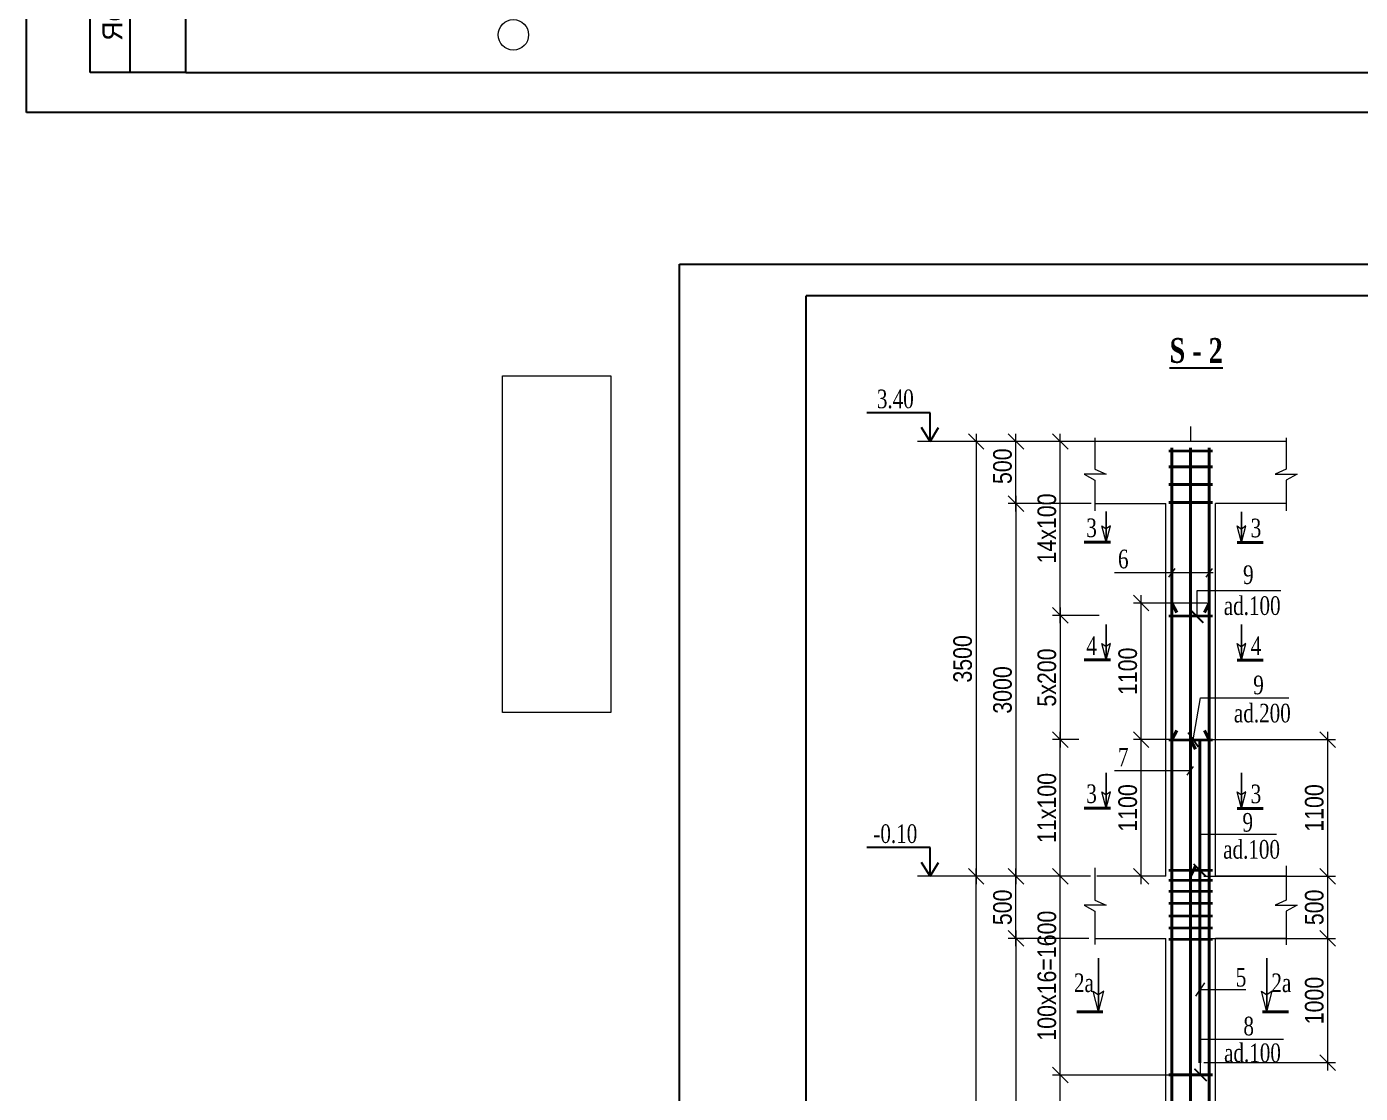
# Model space of a CAD drawing. Header units: millimetres. Extents: x -149347 to 251215, y -2929184 to -2541447.
# Drawn here: x -37445 to -15962, y -2689041 to -2671868 of the extents above; entities that cross this region are included whole.
import ezdxf

# ---------------------------------------------------------------- set-up
doc = ezdxf.new("R2010")
doc.units = ezdxf.units.MM
for name, pattern in [('CENTER', [1524, 952.5, -190.5, 190.5, -190.5]), ('Dot & Dashed', [469.194434, 246.944437, -123.472219, 0, -98.777778]), ('HIDDEN', [4, 2, -2])]:
    doc.linetypes.add(name, pattern=pattern)
for name, color, linetype, lineweight in [('Ishare xetleri', 95, 'Continuous', 5), ('olchu', 253, 'Continuous', 9), ('Oxlar- - -', 84, 'CENTER', 5), ('РАЗМЕРЫ', 80, 'Continuous', 9)]:
    doc.layers.add(name, color=color, linetype=linetype, lineweight=lineweight)
doc.styles.add('400', font='times.ttf', dxfattribs={"width": 0.75, "height": 300})
doc.styles.add('CP_ATTR', font='A3TI(LA).TTF')
doc.styles.add('style1', font='A3TI(LA).TTF', dxfattribs={"height": 400})
doc.styles.add('style6', font='ARIALN.TTF', dxfattribs={"height": 300})
doc.dimstyles.new('DIM_100', dxfattribs={"dimscale": 100, "dimtxt": 250, "dimasz": 2.5, "dimexe": 1.25, "dimexo": 0.625, "dimtad": 1, "dimdec": 0, "dimtxsty": 'style1', "dimblk": 'OBLIQUE', "dimcen": 2.5, "dimdle": 1.25, "dimclrd": 251, "dimclre": 251, "dimaunit": 1, "dimadec": 3, "dimazin": 0, "dimtfac": 1, "dimtdec": 0, "dimtmove": 1, "dimatfit": 3, "dimfxl": 1.25, "dimlwd": 5, "dimlwe": 5, "dimarcsym": 0})

# ---------------------------------------------------------------- blocks, each defined once
blk = doc.blocks.new('mekteb')
at = {"color": 0, "lineweight": 25}
for p, q in [((99643, -1821466), (139843, -1821466)), ((99643, -1849866), (99643, -1821466)), ((139843, -1849866), (99643, -1849866))]:
    blk.add_line(p, q, dxfattribs=at)
at = {"color": 0, "lineweight": 25, "ltscale": 15}
for p, q in [((101643, -1849366), (101643, -1821966)), ((139343, -1821966), (101643, -1821966)), ((101643, -1849366), (139343, -1849366))]:
    blk.add_line(p, q, dxfattribs=at)
at = {"lineweight": 25, "ltscale": 0.25}
for p, q in [((100443, -1849366), (100443, -1840866)), ((100943, -1849367), (100943, -1840866))]:
    blk.add_line(p, q, dxfattribs=at)
at = {"lineweight": 25}
blk.add_line((101643, -1849366), (100443, -1849366), dxfattribs=at)
at = {"lineweight": 25, "insert": (100595, -1848965), "char_height": 250.01, "width": 5960.07, "attachment_point": 1, "rotation": 90, "style": 'CP_ATTR'}
blk.add_mtext('\\pt3143;Яслин  инв.№', dxfattribs=at)
blk = doc.blocks.new('_Oblique')
at = {"color": 0, "linetype": 'ByBlock', "lineweight": -2}
blk.add_line((-0.5, -0.5), (0.5, 0.5), dxfattribs=at)
blk = doc.blocks.new('*D1412')
at = {"color": 251, "lineweight": 5, "ltscale": 80, "transparency": 16777216}
for p, q in [((-20495, -2683347), (-20920, -2683347)), ((-20495, -2685547), (-20920, -2685547))]:
    blk.add_line(p, q, dxfattribs=at)
at = {"color": 251, "linetype": 'ByBlock', "lineweight": 5, "ltscale": 80, "transparency": 16777216}
blk.add_line((-20795, -2685672), (-20795, -2683222), dxfattribs=at)
at = {"layer": 'Defpoints', "color": 0, "lineweight": 15, "ltscale": 80, "transparency": 16777216}
for p in [(-20795, -2683347), (-20433, -2683347), (-20433, -2685547)]:
    blk.add_point(p, dxfattribs=at)
at = {"color": 251, "lineweight": 5, "ltscale": 80, "transparency": 16777216, "xscale": 250, "yscale": 250, "zscale": 250}
for p, rotation in [((-20795, -2683347), 90), ((-20795, -2685547), 270)]:
    blk.add_blockref('_Oblique', p, dxfattribs=dict(at, rotation=rotation))
at = {"color": 0, "lineweight": 15, "ltscale": 80, "transparency": 16777216, "insert": (-21011, -2684447), "char_height": 300, "attachment_point": 5, "rotation": 90, "style": 'style6'}
blk.add_mtext('{\\fArial Narrow|b0|i0|c238|p34;11x100}', dxfattribs=at)
blk = doc.blocks.new('*D1413')
at = {"color": 251, "linetype": 'ByBlock', "lineweight": 5, "ltscale": 80, "transparency": 16777216}
blk.add_line((-21509, -2679672), (-21509, -2678422), dxfattribs=at)
at = {"color": 251, "lineweight": 5, "ltscale": 80, "transparency": 16777216}
for p, q in [((-21471, -2678547), (-21634, -2678547)), ((-20300, -2679547), (-21634, -2679547))]:
    blk.add_line(p, q, dxfattribs=at)
at = {"layer": 'Defpoints', "color": 0, "lineweight": 15, "ltscale": 80, "transparency": 16777216}
for p in [(-21509, -2678547), (-21409, -2678547), (-20238, -2679547)]:
    blk.add_point(p, dxfattribs=at)
at = {"color": 251, "lineweight": 5, "ltscale": 80, "transparency": 16777216, "xscale": 250, "yscale": 250, "zscale": 250}
for p, rotation in [((-21509, -2678547), 90), ((-21509, -2679547), 270)]:
    blk.add_blockref('_Oblique', p, dxfattribs=dict(at, rotation=rotation))
at = {"color": 0, "lineweight": 15, "ltscale": 80, "transparency": 16777216, "insert": (-21725, -2678945), "char_height": 300, "attachment_point": 5, "rotation": 90, "style": 'style6'}
blk.add_mtext('500', dxfattribs=at)
blk = doc.blocks.new('*D1414')
at = {"color": 251, "linetype": 'ByBlock', "lineweight": 5, "ltscale": 80, "transparency": 16777216}
blk.add_line((-20795, -2681472), (-20795, -2678422), dxfattribs=at)
at = {"color": 251, "lineweight": 5, "ltscale": 80, "transparency": 16777216}
for p, q in [((-20176, -2678547), (-20920, -2678547)), ((-20169, -2681347), (-20920, -2681347))]:
    blk.add_line(p, q, dxfattribs=at)
at = {"layer": 'Defpoints', "color": 0, "lineweight": 15, "ltscale": 80, "transparency": 16777216}
for p in [(-20795, -2678547), (-20113, -2678547), (-20106, -2681347)]:
    blk.add_point(p, dxfattribs=at)
at = {"color": 251, "lineweight": 5, "ltscale": 80, "transparency": 16777216, "xscale": 250, "yscale": 250, "zscale": 250}
for p, rotation in [((-20795, -2678547), 90), ((-20795, -2681347), 270)]:
    blk.add_blockref('_Oblique', p, dxfattribs=dict(at, rotation=rotation))
at = {"color": 0, "lineweight": 15, "ltscale": 80, "transparency": 16777216, "insert": (-21011, -2679947), "char_height": 300, "attachment_point": 5, "rotation": 90, "style": 'style6'}
blk.add_mtext('{\\fArial Narrow|b0|i0|c238|p34;14x100}', dxfattribs=at)
blk = doc.blocks.new('*D1415')
at = {"color": 251, "linetype": 'ByBlock', "lineweight": 5, "ltscale": 80, "transparency": 16777216}
blk.add_line((-20795, -2681222), (-20795, -2683472), dxfattribs=at)
at = {"color": 251, "lineweight": 5, "ltscale": 80, "transparency": 16777216}
for p, q in [((-20169, -2681347), (-20920, -2681347)), ((-20495, -2683347), (-20920, -2683347))]:
    blk.add_line(p, q, dxfattribs=at)
at = {"layer": 'Defpoints', "color": 0, "lineweight": 15, "ltscale": 80, "transparency": 16777216}
for p in [(-20106, -2681347), (-20795, -2683347), (-20433, -2683347)]:
    blk.add_point(p, dxfattribs=at)
at = {"color": 251, "lineweight": 5, "ltscale": 80, "transparency": 16777216, "xscale": 250, "yscale": 250, "zscale": 250}
for p, rotation in [((-20795, -2681347), 90), ((-20795, -2683347), 270)]:
    blk.add_blockref('_Oblique', p, dxfattribs=dict(at, rotation=rotation))
at = {"color": 0, "lineweight": 15, "ltscale": 80, "transparency": 16777216, "insert": (-21011, -2682347), "char_height": 300, "attachment_point": 5, "rotation": 90, "style": 'style6'}
blk.add_mtext('{\\fArial Narrow|b0|i0|c238|p34;5x200}', dxfattribs=at)
blk = doc.blocks.new('*D1416')
at = {"color": 251, "linetype": 'ByBlock', "lineweight": 5, "ltscale": 80, "transparency": 16777216}
blk.add_line((-22151, -2678422), (-22151, -2685672), dxfattribs=at)
at = {"color": 251, "lineweight": 5, "ltscale": 80, "transparency": 16777216}
for p, q in [((-20841, -2678547), (-22276, -2678547)), ((-21919, -2685547), (-22276, -2685547))]:
    blk.add_line(p, q, dxfattribs=at)
at = {"layer": 'Defpoints', "color": 0, "lineweight": 15, "ltscale": 80, "transparency": 16777216}
for p in [(-20778, -2678547), (-22151, -2685547), (-21856, -2685547)]:
    blk.add_point(p, dxfattribs=at)
at = {"color": 251, "lineweight": 5, "ltscale": 80, "transparency": 16777216, "xscale": 250, "yscale": 250, "zscale": 250}
for p, rotation in [((-22151, -2678547), 90), ((-22151, -2685547), 270)]:
    blk.add_blockref('_Oblique', p, dxfattribs=dict(at, rotation=rotation))
at = {"color": 0, "lineweight": 15, "ltscale": 80, "transparency": 16777216, "insert": (-22367, -2682047), "char_height": 300, "attachment_point": 5, "rotation": 90, "style": 'style6'}
blk.add_mtext('3500', dxfattribs=at)
blk = doc.blocks.new('*D1417')
at = {"color": 251, "lineweight": 5, "ltscale": 80, "transparency": 16777216}
for p, q in [((-20300, -2679547), (-21634, -2679547)), ((-21452, -2685547), (-21634, -2685547))]:
    blk.add_line(p, q, dxfattribs=at)
at = {"color": 251, "linetype": 'ByBlock', "lineweight": 5, "ltscale": 80, "transparency": 16777216}
blk.add_line((-21509, -2679422), (-21509, -2685672), dxfattribs=at)
at = {"layer": 'Defpoints', "color": 0, "lineweight": 15, "ltscale": 80, "transparency": 16777216}
for p in [(-20238, -2679547), (-21509, -2685547), (-21389, -2685547)]:
    blk.add_point(p, dxfattribs=at)
at = {"color": 251, "lineweight": 5, "ltscale": 80, "transparency": 16777216, "xscale": 250, "yscale": 250, "zscale": 250}
for p, rotation in [((-21509, -2679547), 90), ((-21509, -2685547), 270)]:
    blk.add_blockref('_Oblique', p, dxfattribs=dict(at, rotation=rotation))
at = {"color": 0, "lineweight": 15, "ltscale": 80, "transparency": 16777216, "insert": (-21725, -2682547), "char_height": 300, "attachment_point": 5, "rotation": 90, "style": 'style6'}
blk.add_mtext('3000', dxfattribs=at)
blk = doc.blocks.new('*D1485')
at = {"color": 251, "lineweight": 5, "ltscale": 80, "transparency": 16777216}
for p, q in [((-21582, -2685547), (-22276, -2685547)), ((-17523, -2696147), (-22276, -2696147))]:
    blk.add_line(p, q, dxfattribs=at)
at = {"color": 251, "linetype": 'ByBlock', "lineweight": 5, "ltscale": 80, "transparency": 16777216}
blk.add_line((-22151, -2696272), (-22151, -2685422), dxfattribs=at)
at = {"layer": 'Defpoints', "color": 0, "lineweight": 15, "ltscale": 80, "transparency": 16777216}
for p in [(-22151, -2685547), (-21520, -2685547), (-17460, -2696147)]:
    blk.add_point(p, dxfattribs=at)
at = {"color": 251, "lineweight": 5, "ltscale": 80, "transparency": 16777216, "xscale": 250, "yscale": 250, "zscale": 250}
for p, rotation in [((-22151, -2685547), 90), ((-22151, -2696147), 270)]:
    blk.add_blockref('_Oblique', p, dxfattribs=dict(at, rotation=rotation))
at = {"color": 0, "lineweight": 15, "ltscale": 80, "transparency": 16777216, "insert": (-22367, -2690847), "char_height": 300, "attachment_point": 5, "rotation": 90, "style": 'style6'}
blk.add_mtext('5300', dxfattribs=at)
blk = doc.blocks.new('*D1487')
at = {"color": 251, "lineweight": 5, "ltscale": 80, "transparency": 16777216}
for p, q in [((-18873, -2688747), (-20920, -2688747)), ((-18893, -2693147), (-20920, -2693147))]:
    blk.add_line(p, q, dxfattribs=at)
at = {"color": 251, "linetype": 'ByBlock', "lineweight": 5, "ltscale": 80, "transparency": 16777216}
blk.add_line((-20795, -2693272), (-20795, -2688622), dxfattribs=at)
at = {"layer": 'Defpoints', "color": 0, "lineweight": 15, "ltscale": 80, "transparency": 16777216}
for p in [(-20795, -2688747), (-18810, -2688747), (-18831, -2693147)]:
    blk.add_point(p, dxfattribs=at)
at = {"color": 251, "lineweight": 5, "ltscale": 80, "transparency": 16777216, "xscale": 250, "yscale": 250, "zscale": 250}
for p, rotation in [((-20795, -2688747), 90), ((-20795, -2693147), 270)]:
    blk.add_blockref('_Oblique', p, dxfattribs=dict(at, rotation=rotation))
at = {"color": 0, "lineweight": 15, "ltscale": 80, "transparency": 16777216, "insert": (-21011, -2690947), "char_height": 300, "attachment_point": 5, "rotation": 90, "style": 'style6'}
blk.add_mtext('{\\fArial Narrow|b0|i0|c238|p34;200x11=}2200', dxfattribs=at)
blk = doc.blocks.new('*D1488')
at = {"color": 251, "lineweight": 5, "ltscale": 80, "transparency": 16777216}
for p, q in [((-20533, -2685547), (-20920, -2685547)), ((-18873, -2688747), (-20920, -2688747))]:
    blk.add_line(p, q, dxfattribs=at)
at = {"color": 251, "linetype": 'ByBlock', "lineweight": 5, "ltscale": 80, "transparency": 16777216}
blk.add_line((-20795, -2688872), (-20795, -2685422), dxfattribs=at)
at = {"layer": 'Defpoints', "color": 0, "lineweight": 15, "ltscale": 80, "transparency": 16777216}
for p in [(-20795, -2685547), (-20470, -2685547), (-18810, -2688747)]:
    blk.add_point(p, dxfattribs=at)
at = {"color": 251, "lineweight": 5, "ltscale": 80, "transparency": 16777216, "xscale": 250, "yscale": 250, "zscale": 250}
for p, rotation in [((-20795, -2685547), 90), ((-20795, -2688747), 270)]:
    blk.add_blockref('_Oblique', p, dxfattribs=dict(at, rotation=rotation))
at = {"color": 0, "lineweight": 15, "ltscale": 80, "transparency": 16777216, "insert": (-21011, -2687147), "char_height": 300, "attachment_point": 5, "rotation": 90, "style": 'style6'}
blk.add_mtext('{\\fArial Narrow|b0|i0|c238|p34;100x16=}1600', dxfattribs=at)
blk = doc.blocks.new('*D1490')
at = {"color": 251, "lineweight": 5, "ltscale": 80, "transparency": 16777216}
for p, q in [((-20965, -2685547), (-21634, -2685547)), ((-20337, -2686547), (-21634, -2686547))]:
    blk.add_line(p, q, dxfattribs=at)
at = {"color": 251, "linetype": 'ByBlock', "lineweight": 5, "ltscale": 80, "transparency": 16777216}
blk.add_line((-21509, -2686672), (-21509, -2685422), dxfattribs=at)
at = {"layer": 'Defpoints', "color": 0, "lineweight": 15, "ltscale": 80, "transparency": 16777216}
for p in [(-21509, -2685547), (-20902, -2685547), (-20274, -2686547)]:
    blk.add_point(p, dxfattribs=at)
at = {"color": 251, "lineweight": 5, "ltscale": 80, "transparency": 16777216, "xscale": 250, "yscale": 250, "zscale": 250}
for p, rotation in [((-21509, -2685547), 90), ((-21509, -2686547), 270)]:
    blk.add_blockref('_Oblique', p, dxfattribs=dict(at, rotation=rotation))
at = {"color": 0, "lineweight": 15, "ltscale": 80, "transparency": 16777216, "insert": (-21725, -2686047), "char_height": 300, "attachment_point": 5, "rotation": 90, "style": 'style6'}
blk.add_mtext('500', dxfattribs=at)
blk = doc.blocks.new('*D1491')
at = {"color": 251, "linetype": 'ByBlock', "lineweight": 5, "ltscale": 80, "transparency": 16777216}
blk.add_line((-21509, -2686422), (-21509, -2696272), dxfattribs=at)
at = {"color": 251, "lineweight": 5, "ltscale": 80, "transparency": 16777216}
for p, q in [((-21450, -2686547), (-21384, -2686547)), ((-19753, -2696147), (-21634, -2696147))]:
    blk.add_line(p, q, dxfattribs=at)
at = {"layer": 'Defpoints', "color": 0, "lineweight": 15, "ltscale": 80, "transparency": 16777216}
for p in [(-21512, -2686547), (-21509, -2696147), (-19690, -2696147)]:
    blk.add_point(p, dxfattribs=at)
at = {"color": 251, "lineweight": 5, "ltscale": 80, "transparency": 16777216, "xscale": 250, "yscale": 250, "zscale": 250}
for p, rotation in [((-21509, -2686547), 90), ((-21509, -2696147), 270)]:
    blk.add_blockref('_Oblique', p, dxfattribs=dict(at, rotation=rotation))
at = {"color": 0, "lineweight": 15, "ltscale": 80, "transparency": 16777216, "insert": (-21725, -2691347), "char_height": 300, "attachment_point": 5, "rotation": 90, "style": 'style6'}
blk.add_mtext('4800', dxfattribs=at)
blk = doc.blocks.new('*D1494')
at = {"color": 251, "lineweight": 5, "ltscale": 80, "transparency": 16777216}
for p, q in [((-18427, -2683347), (-19617, -2683347)), ((-19194, -2685547), (-19617, -2685547))]:
    blk.add_line(p, q, dxfattribs=at)
at = {"color": 251, "linetype": 'ByBlock', "lineweight": 5, "ltscale": 80, "transparency": 16777216}
blk.add_line((-19492, -2685672), (-19492, -2683222), dxfattribs=at)
at = {"layer": 'Defpoints', "color": 0, "lineweight": 15, "ltscale": 80, "transparency": 16777216}
for p in [(-19492, -2683347), (-18365, -2683347), (-19132, -2685547)]:
    blk.add_point(p, dxfattribs=at)
at = {"color": 251, "lineweight": 5, "ltscale": 80, "transparency": 16777216, "xscale": 250, "yscale": 250, "zscale": 250}
for p, rotation in [((-19492, -2683347), 90), ((-19492, -2685547), 270)]:
    blk.add_blockref('_Oblique', p, dxfattribs=dict(at, rotation=rotation))
at = {"color": 0, "lineweight": 15, "ltscale": 80, "transparency": 16777216, "insert": (-19708, -2684447), "char_height": 300, "attachment_point": 5, "rotation": 90, "style": 'style6'}
blk.add_mtext('1100', dxfattribs=at)
blk = doc.blocks.new('*D1495')
at = {"color": 251, "linetype": 'ByBlock', "lineweight": 5, "ltscale": 80, "transparency": 16777216}
blk.add_line((-19492, -2683472), (-19492, -2681022), dxfattribs=at)
at = {"color": 251, "lineweight": 5, "ltscale": 80, "transparency": 16777216}
for p, q in [((-18427, -2681147), (-19617, -2681147)), ((-19194, -2683347), (-19617, -2683347))]:
    blk.add_line(p, q, dxfattribs=at)
at = {"layer": 'Defpoints', "color": 0, "lineweight": 15, "ltscale": 80, "transparency": 16777216}
for p in [(-19492, -2681147), (-18365, -2681147), (-19132, -2683347)]:
    blk.add_point(p, dxfattribs=at)
at = {"color": 251, "lineweight": 5, "ltscale": 80, "transparency": 16777216, "xscale": 250, "yscale": 250, "zscale": 250}
for p, rotation in [((-19492, -2681147), 90), ((-19492, -2683347), 270)]:
    blk.add_blockref('_Oblique', p, dxfattribs=dict(at, rotation=rotation))
at = {"color": 0, "lineweight": 15, "ltscale": 80, "transparency": 16777216, "insert": (-19708, -2682247), "char_height": 300, "attachment_point": 5, "rotation": 90, "style": 'style6'}
blk.add_mtext('1100', dxfattribs=at)
blk = doc.blocks.new('*D1824')
at = {"color": 251, "lineweight": 5, "ltscale": 80, "transparency": 16777216}
for p, q in [((-18484, -2683347), (-16362, -2683347)), ((-18234, -2685547), (-16362, -2685547))]:
    blk.add_line(p, q, dxfattribs=at)
at = {"color": 251, "linetype": 'ByBlock', "lineweight": 5, "ltscale": 80, "transparency": 16777216}
blk.add_line((-16487, -2685672), (-16487, -2683222), dxfattribs=at)
at = {"layer": 'Defpoints', "color": 0, "lineweight": 15, "ltscale": 80, "transparency": 16777216}
for p in [(-18546, -2683347), (-16487, -2683347), (-18296, -2685547)]:
    blk.add_point(p, dxfattribs=at)
at = {"color": 251, "lineweight": 5, "ltscale": 80, "transparency": 16777216, "xscale": 250, "yscale": 250, "zscale": 250}
for p, rotation in [((-16487, -2683347), 90), ((-16487, -2685547), 270)]:
    blk.add_blockref('_Oblique', p, dxfattribs=dict(at, rotation=rotation))
at = {"color": 0, "lineweight": 15, "ltscale": 80, "transparency": 16777216, "insert": (-16703, -2684447), "char_height": 300, "attachment_point": 5, "rotation": 90, "style": 'style6'}
blk.add_mtext('1100', dxfattribs=at)
blk = doc.blocks.new('*D1825')
at = {"color": 251, "lineweight": 5, "ltscale": 80, "transparency": 16777216}
for p, q in [((-18484, -2685547), (-16362, -2685547)), ((-18234, -2686547), (-16362, -2686547))]:
    blk.add_line(p, q, dxfattribs=at)
at = {"color": 251, "linetype": 'ByBlock', "lineweight": 5, "ltscale": 80, "transparency": 16777216}
blk.add_line((-16487, -2686672), (-16487, -2685422), dxfattribs=at)
at = {"layer": 'Defpoints', "color": 0, "lineweight": 15, "ltscale": 80, "transparency": 16777216}
for p in [(-18546, -2685547), (-16487, -2685547), (-18296, -2686547)]:
    blk.add_point(p, dxfattribs=at)
at = {"color": 251, "lineweight": 5, "ltscale": 80, "transparency": 16777216, "xscale": 250, "yscale": 250, "zscale": 250}
for p, rotation in [((-16487, -2685547), 90), ((-16487, -2686547), 270)]:
    blk.add_blockref('_Oblique', p, dxfattribs=dict(at, rotation=rotation))
at = {"color": 0, "lineweight": 15, "ltscale": 80, "transparency": 16777216, "insert": (-16703, -2686047), "char_height": 300, "attachment_point": 5, "rotation": 90, "style": 'style6'}
blk.add_mtext('500', dxfattribs=at)
blk = doc.blocks.new('*D1826')
at = {"color": 251, "linetype": 'ByBlock', "lineweight": 5, "ltscale": 80, "transparency": 16777216}
blk.add_line((-16487, -2688672), (-16487, -2686422), dxfattribs=at)
at = {"color": 251, "lineweight": 5, "ltscale": 80, "transparency": 16777216}
for p, q in [((-18484, -2686547), (-16362, -2686547)), ((-18484, -2688547), (-16362, -2688547))]:
    blk.add_line(p, q, dxfattribs=at)
at = {"layer": 'Defpoints', "color": 0, "lineweight": 15, "ltscale": 80, "transparency": 16777216}
for p in [(-18547, -2686547), (-16487, -2686547), (-18546, -2688547)]:
    blk.add_point(p, dxfattribs=at)
at = {"color": 251, "lineweight": 5, "ltscale": 80, "transparency": 16777216, "xscale": 250, "yscale": 250, "zscale": 250}
for p, rotation in [((-16487, -2686547), 90), ((-16487, -2688547), 270)]:
    blk.add_blockref('_Oblique', p, dxfattribs=dict(at, rotation=rotation))
at = {"color": 0, "lineweight": 15, "ltscale": 80, "transparency": 16777216, "insert": (-16703, -2687547), "char_height": 300, "attachment_point": 5, "rotation": 90, "style": 'style6'}
blk.add_mtext('1000', dxfattribs=at)

msp = doc.modelspace()

# ---------------------------------------------------------------- linework, layer by layer
at = {"color": 7}
for p, q in [((-22893.71242, -2678084.02808), (-23913.47567, -2678084.02808)), ((-22893.71242, -2685084.02808), (-23913.47567, -2685084.02808))]:
    msp.add_line(p, q, dxfattribs=at)
at = {"color": 0}
for p, q in [((-22893.71242, -2678547.4928), (-22893.71242, -2678084.02808)), ((-22893.71242, -2685547.4928), (-22893.71242, -2685084.02808))]:
    msp.add_line(p, q, dxfattribs=at)
at = {"color": 7, "lineweight": 15, "ltscale": 80}
for p, q in [((-20307.34538, -2678547.4928), (-23093.44323, -2678547.4928)), ((-19096.05125, -2678547.4928), (-20237.65625, -2678547.4928)), ((-17154.44625, -2678547.4928), (-19096.05125, -2678547.4928)), ((-20237.64729, -2679547.4928), (-19096.05125, -2679547.4928)), ((-19096.05125, -2685547.4928), (-19096.05125, -2679547.4928)), ((-18296.05125, -2685547.4928), (-18296.05125, -2679547.4928)), ((-17154.44625, -2679547.4928), (-18296.05125, -2679547.4928)), ((-19046.04901, -2680729.44931), (-18946.04453, -2680592.02164)), ((-18446.04901, -2680729.44931), (-18346.04453, -2680592.02164)), ((-18332.96648, -2680660.73548), (-19919.61389, -2680660.73548)), ((-18696.04677, -2683849.18368), (-19919.61389, -2683849.18368)), ((-18750.55824, -2683917.89752), (-18650.55376, -2683780.46985)), ((-20307.34538, -2685547.4928), (-23093.44323, -2685547.4928)), ((-19096.05125, -2685547.4928), (-20207.34538, -2685547.4928)), ((-17154.44625, -2685547.4928), (-18296.05125, -2685547.4928)), ((-20237.53504, -2686547.4928), (-19095.43689, -2686547.4928)), ((-19096.05125, -2686855.26096), (-19096.05125, -2686547.4928)), ((-17154.55817, -2686547.4928), (-18296.99651, -2686547.4928)), ((-18288.09972, -2696147.42356), (-18296.31462, -2686547.4928))]:
    msp.add_line(p, q, dxfattribs=at)
at = {"color": 7, "lineweight": 35, "ltscale": 80}
for p, q in [((-19046.05125, -2678697.4928), (-18346.05125, -2678697.4928)), ((-19046.05125, -2681355.37399), (-18346.05125, -2681355.37399)), ((-19046.05131, -2683347.4928), (-18346.05131, -2683347.4928)), ((-19046.05125, -2685447.4928), (-18346.05125, -2685447.4928)), ((-19046.05125, -2685607.6997), (-18346.05125, -2685607.6997)), ((-19046.05125, -2685783.98028), (-18346.05125, -2685783.98028)), ((-19046.05125, -2685981.6268), (-18346.05125, -2685981.6268)), ((-19046.05125, -2686181.94479), (-18346.05125, -2686181.94479)), ((-19046.05125, -2686374.24983), (-18346.05125, -2686374.24983)), ((-19046.05125, -2686560.88875), (-18346.05125, -2686560.88875))]:
    msp.add_line(p, q, dxfattribs=at)
at = {"color": 7, "lineweight": 40, "ltscale": 60}
for p, q in [((-18996.04677, -2683747.4928), (-18996.04677, -2678647.4928)), ((-18396.04677, -2683747.4928), (-18396.04677, -2678647.4928))]:
    msp.add_line(p, q, dxfattribs=at)
at = {"color": 7, "linetype": 'ByBlock', "lineweight": 40, "ltscale": 40}
for p, q in [((-18696.468, -2678647.4928), (-18696.0955, -2697047.45111)), ((-18996.04677, -2697047.4593), (-18996.04677, -2683747.4928)), ((-18396.04677, -2697047.45111), (-18396.04677, -2683747.4928))]:
    msp.add_line(p, q, dxfattribs=at)
at = {"color": 7, "lineweight": 40, "ltscale": 80}
for p, q in [((-19046.05125, -2678953.87353), (-18346.05125, -2678953.87353)), ((-19046.05125, -2679241.43297), (-18346.05125, -2679241.43297)), ((-19046.05125, -2679526.22514), (-18346.05125, -2679526.22514)), ((-18996.04677, -2681147.4928), (-18918.50664, -2681298.64816)), ((-18396.04677, -2681147.4928), (-18473.5869, -2681298.64816)), ((-18996.04677, -2683350.68988), (-18918.50664, -2683199.53452)), ((-18396.04677, -2683350.68988), (-18473.5869, -2683199.53452)), ((-18696.04684, -2683347.4928), (-18618.50671, -2683498.64816)), ((-18696.04677, -2685541.06041), (-18618.50664, -2685389.90506)), ((-19047.2969, -2688744.61247), (-18346.05125, -2688744.61247))]:
    msp.add_line(p, q, dxfattribs=at)
at = {"color": 7, "lineweight": 9, "ltscale": 80}
for p, q in [((-19096.05125, -2685547.4928), (-19096.05125, -2679547.4928)), ((-19096.05125, -2696147.4928), (-19096.05125, -2686547.4928))]:
    msp.add_line(p, q, dxfattribs=at)
at = {"color": 1, "linetype": 'ByBlock', "lineweight": 40, "ltscale": 40}
msp.add_line((-18546.37285, -2683347.4928), (-18546.26758, -2688547.4928), dxfattribs=at)
at = {"color": 7, "linetype": 'HIDDEN', "lineweight": 40, "ltscale": 40}
msp.add_line((-18696.04677, -2697047.45111), (-18696.04677, -2685541.06041), dxfattribs=at)
at = {"color": 1, "lineweight": 15, "ltscale": 15}
msp.add_lwpolyline([(-29779.91577, -2677490.39287), (-28033.32599, -2677490.39287), (-28033.32599, -2682908.40326), (-29779.91577, -2682908.40326)], close=True, dxfattribs=at)
at = {"color": 7, "ltscale": 15}
for points in [[(-22893.71242, -2678547.4928), (-23032.31433, -2678323.14878)], [(-22893.71242, -2678547.4928), (-22755.1105, -2678323.14878)], [(-22893.71242, -2685547.4928), (-23032.31433, -2685323.14878)], [(-22893.71242, -2685547.4928), (-22755.1105, -2685323.14878)]]:
    msp.add_lwpolyline(points, dxfattribs=at)
at = {"color": 7, "lineweight": 15, "ltscale": 80}
for points in [[(-20237.64729, -2678486.02882), (-20237.64729, -2678992.73372), (-20057.78117, -2679073.15966), (-20411.97166, -2679073.15966), (-20237.64729, -2679171.28827), (-20237.64729, -2679663.07451)], [(-17154.44625, -2678486.02882), (-17154.44625, -2678992.73372), (-17334.31237, -2679073.15966), (-16980.12188, -2679073.15966), (-17154.44625, -2679171.28827), (-17154.44625, -2679664.58388)], [(-20237.64729, -2685408.86904), (-20237.64729, -2685931.69599), (-20057.78117, -2686012.12193), (-20411.97166, -2686012.12193), (-20237.64729, -2686110.25053), (-20237.50939, -2686647.39512)], [(-17154.44625, -2685376.01066), (-17154.44625, -2685931.69599), (-17334.31237, -2686012.12193), (-16980.12188, -2686012.12193), (-17154.44625, -2686110.25053), (-17154.58416, -2686649.01688)]]:
    msp.add_lwpolyline(points, dxfattribs=at)
at = {"color": 1, "lineweight": 15, "ltscale": 15}
for points in [[(-18474.83113, -2687264.18979), (-18617.75169, -2687476.62803)], [(-18546.29141, -2687370.40891), (-17804.68376, -2687370.40891)]]:
    msp.add_lwpolyline(points, dxfattribs=at)
at = {"layer": 'Ishare xetleri', "color": 251, "lineweight": 15, "elevation": 0}
for points in [[(-20057.28175, -2680168.66358), (-20057.28175, -2679675.01071), (-20057.28175, -2680168.66358), (-20126.96096, -2679903.31599), (-20057.28175, -2679952.82936)], [(-20057.28175, -2680168.66358), (-20057.28175, -2679675.01071), (-20057.28175, -2680168.66358), (-19987.60253, -2679903.31599), (-20057.28175, -2679952.82936)], [(-17877.20233, -2680171.6214), (-17877.20233, -2679677.96853), (-17877.20233, -2680171.6214), (-17946.88155, -2679906.27381), (-17877.20233, -2679955.78718)], [(-17877.20233, -2680171.6214), (-17877.20233, -2679677.96853), (-17877.20233, -2680171.6214), (-17807.52312, -2679906.27381), (-17877.20233, -2679955.78718)], [(-20057.28175, -2682062.94481), (-20057.28175, -2681492.15796), (-20057.28175, -2682062.94481), (-20126.96096, -2681797.59722), (-20057.28175, -2681847.11059)], [(-20057.28175, -2682062.94481), (-20057.28175, -2681492.15796), (-20057.28175, -2682062.94481), (-19987.60253, -2681797.59722), (-20057.28175, -2681847.11059)], [(-17877.20233, -2682065.90263), (-17877.20233, -2681495.11578), (-17877.20233, -2682065.90263), (-17946.88155, -2681800.55504), (-17877.20233, -2681850.06841)], [(-17877.20233, -2682065.90263), (-17877.20233, -2681495.11578), (-17877.20233, -2682065.90263), (-17807.52312, -2681800.55504), (-17877.20233, -2681850.06841)], [(-20057.28175, -2684449.79658), (-20057.28175, -2683879.00973), (-20057.28175, -2684449.79658), (-20126.96096, -2684184.44899), (-20057.28175, -2684233.96236)], [(-20057.28175, -2684449.79658), (-20057.28175, -2683879.00973), (-20057.28175, -2684449.79658), (-19987.60253, -2684184.44899), (-20057.28175, -2684233.96236)], [(-17877.20233, -2684452.7544), (-17877.20233, -2683881.96755), (-17877.20233, -2684452.7544), (-17946.88155, -2684187.40681), (-17877.20233, -2684236.92018)], [(-17877.20233, -2684452.7544), (-17877.20233, -2683881.96755), (-17877.20233, -2684452.7544), (-17807.52312, -2684187.40681), (-17877.20233, -2684236.92018)], [(-20180.11657, -2687726.95554), (-20180.11657, -2686866.79554), (-20180.11657, -2687726.95554), (-20267.21559, -2687395.27106), (-20180.11657, -2687457.16276)], [(-20180.11657, -2687726.95554), (-20180.11657, -2686866.79554), (-20180.11657, -2687726.95554), (-20093.01755, -2687395.27106), (-20180.11657, -2687457.16276)], [(-17468.00365, -2687726.95554), (-17468.00365, -2686866.79554), (-17468.00365, -2687726.95554), (-17555.10267, -2687395.27106), (-17468.00365, -2687457.16276)], [(-17468.00365, -2687726.95554), (-17468.00365, -2686866.79554), (-17468.00365, -2687726.95554), (-17555.10267, -2687395.27106), (-17468.00365, -2687457.16276)], [(-17468.00365, -2687726.95554), (-17468.00365, -2686866.79554), (-17468.00365, -2687726.95554), (-17380.90463, -2687395.27106), (-17468.00365, -2687457.16276)], [(-17468.00365, -2687726.95554), (-17468.00365, -2686866.79554), (-17468.00365, -2687726.95554), (-17380.90463, -2687395.27106), (-17468.00365, -2687457.16276)]]:
    msp.add_lwpolyline(points, dxfattribs=at)
at = {"layer": 'Ishare xetleri', "color": 251}
msp.add_circle((-29605.14686, -2672000.17368), 245.48177, dxfattribs=at)
at = {"layer": 'olchu', "lineweight": 40}
for p, q in [((-19986.4616, -2680168.66358, 0), (-20408.51788, -2680168.66358, 0)), ((-19986.4616, -2680168.66358, 0), (-20408.51788, -2680168.66358, 0)), ((-17948.02248, -2680171.6214, 0), (-17525.9662, -2680171.6214, 0)), ((-17948.02248, -2680171.6214, 0), (-17525.9662, -2680171.6214, 0)), ((-19986.4616, -2682062.94481, 0), (-20408.51788, -2682062.94481, 0)), ((-19986.4616, -2682062.94481, 0), (-20408.51788, -2682062.94481, 0)), ((-17948.02248, -2682065.90263, 0), (-17525.9662, -2682065.90263, 0)), ((-17948.02248, -2682065.90263, 0), (-17525.9662, -2682065.90263, 0)), ((-19986.4616, -2684449.79658, 0), (-20408.51788, -2684449.79658, 0)), ((-19986.4616, -2684449.79658, 0), (-20408.51788, -2684449.79658, 0)), ((-17948.02248, -2684452.7544, 0), (-17525.9662, -2684452.7544, 0)), ((-17948.02248, -2684452.7544, 0), (-17525.9662, -2684452.7544, 0)), ((-20109.29642, -2687726.95554, 0), (-20531.3527, -2687726.95554, 0)), ((-20109.29642, -2687726.95554, 0), (-20531.3527, -2687726.95554, 0)), ((-17538.8238, -2687726.95554, 0), (-17116.76752, -2687726.95554, 0))]:
    msp.add_line(p, q, dxfattribs=at)
at = {"layer": 'Oxlar- - -', "linetype": 'Dot & Dashed'}
msp.add_line((-18700.556, -2678307.83368), (-18700.556, -2698583.36754), dxfattribs=at)

# ---------------------------------------------------------------- block references
at = {"lineweight": 15}
for p, xscale, yscale, zscale in [((-165163.94435, -302161.45072), 1.281762046622964, 1.281762046622964, 1.281762046622964), ((-128587.50357, -817414.94779), 1.020208827031072, 1.020208827031072, 1.020208827031072)]:
    msp.add_blockref('mekteb', p, dxfattribs=dict(at, xscale=xscale, yscale=yscale, zscale=zscale))

# ---------------------------------------------------------------- texts
at = {"color": 7, "insert": (-18606.52245, -2677083.80384), "char_height": 300, "attachment_point": 5, "style": '400'}
msp.add_mtext_dynamic_manual_height_columns('{\\fTimes New Roman|b1|i0|c238|p18;\\H1.3333x;\\LS - 2}', width=10162.2055716, gutter_width=3519.63915, heights=[0], dxfattribs=at)
at = {"color": 7, "char_height": 300, "attachment_point": 5, "style": '400'}
for s, insert in [('3.{\\fTimes New Roman|b0|i0|c238|p18;4}0', (-23452.75232, -2677863.72904)), ('{\\fTimes New Roman|b0|i0|c238|p18;3}', (-17643.21431, -2679941.16908, 0)), ('{\\fTimes New Roman|b0|i0|c238|p18;6}', (-19780.75432, -2680440.43643)), ('{\\fTimes New Roman|b0|i0|c238|p18;9}', (-17766.14926, -2680693.24452)), ('{\\fTimes New Roman|b0|i0|c238|p18;ad.100}', (-17704.47897, -2681192.39436)), ('{\\fTimes New Roman|b0|i0|c238|p18;4}', (-20291.26977, -2681832.4925, 0)), ('{\\fTimes New Roman|b0|i0|c238|p18;4}', (-17643.21431, -2681835.45032, 0)), ('{\\fTimes New Roman|b0|i0|c238|p18;9}', (-17602.19716, -2682468.28855)), ('{\\fTimes New Roman|b0|i0|c238|p18;ad.200}', (-17540.52687, -2682922.7327)), ('{\\fTimes New Roman|b0|i0|c238|p18;7}', (-19780.75432, -2683628.88464)), ('{\\fTimes New Roman|b0|i0|c238|p18;3}', (-20291.26977, -2684219.34426, 0)), ('-0.10', (-23452.75232, -2684863.72904)), ('{\\fTimes New Roman|b0|i0|c238|p18;9}', (-17775.63287, -2684680.11912)), ('{\\fTimes New Roman|b0|i0|c238|p18;ad.100}', (-17713.96258, -2685116.16062)), ('{\\fTimes New Roman|b0|i0|c238|p18;5}', (-17883.25468, -2687174.37855)), ('2{\\fTimes New Roman|b0|i0|c238|p18;a}', (-20414.10459, -2687263.52671, 0)), ('2{\\fTimes New Roman|b0|i0|c238|p18;a}', (-17234.01563, -2687263.52671, 0)), ('{\\fTimes New Roman|b0|i0|c238|p18;8}', (-17760.63619, -2687960.32536)), ('{\\fTimes New Roman|b0|i0|c238|p18;ad.100}', (-17699.56148, -2688391.95818))]:
    msp.add_mtext(s, dxfattribs=dict(at, insert=insert))
for insert, width in [((-20291.26977, -2679938.21126, 0), 237.386037), ((-17643.21431, -2684222.30208, 0), 246.1539984)]:
    msp.add_mtext('{\\fTimes New Roman|b0|i0|c238|p18;3}', dxfattribs=dict(at, insert=insert, width=width))

# ---------------------------------------------------------------- dimensions: what is measured, and where the dimension line sits
at = {"color": 7, "lineweight": 15, "ltscale": 80}
for base, p1, p2, picture, middle in [((-22151.01806, -2685547.4928), (-20778.28182, -2678547.4928), (-21856.26191, -2685547.4928), '*D1416', (-22366.68996, -2682047.4928)), ((-21508.89607, -2685547.4928), (-20237.64729, -2679547.4928), (-21389.37887, -2685547.4928), '*D1417', (-21724.56796, -2682547.4928)), ((-19492.33116, -2681147.4928), (-19131.63805, -2683347.4928), (-18364.79579, -2681147.4928), '*D1495', (-19708.00306, -2682247.4928)), ((-19492.33116, -2683347.4928), (-19131.63805, -2685547.4928), (-18364.79579, -2683347.4928), '*D1494', (-19708.00306, -2684447.4928)), ((-16486.87269, -2683347.4928), (-18296.05125, -2685547.4928), (-18546.37285, -2683347.4928), '*D1824', (-16702.54458, -2684447.4928)), ((-22151.01806, -2685547.4928), (-17460.28833, -2696147.4928), (-21519.73859, -2685547.4928), '*D1485', (-22366.68996, -2690847.4928)), ((-21508.89607, -2685547.4928), (-20274.42247, -2686547.4928), (-20902.30696, -2685547.4928), '*D1490', (-21724.56796, -2686047.4928)), ((-16486.87269, -2685547.4928), (-18296.05125, -2686547.4928), (-18546.37285, -2685547.4928), '*D1825', (-16702.54458, -2686047.4928)), ((-21508.89607, -2696147.4928), (-21512.34048, -2686547.4928), (-19690.25722, -2696147.4928), '*D1491', (-21724.56796, -2691347.4928)), ((-16487.40128, -2686547.4928), (-18546.26758, -2688547.4928), (-18546.90144, -2686547.4928), '*D1826', (-16703.07317, -2687547.4928))]:
    dim = msp.add_linear_dim(base=base, p1=p1, p2=p2, angle=90, dimstyle='DIM_100', override={"dimlfac": 0.5, "dimtxsty": 'style6'}, dxfattribs=at)
    dim.commit()
    dim.dimension.update_dxf_attribs({"geometry": picture, "text_midpoint": middle})
dim = msp.add_linear_dim(base=(-21508.89607, -2678547.4928), p1=(-20237.64729, -2679547.4928), p2=(-21408.87382, -2678547.4928), angle=90, dimstyle='DIM_100', override={"dimlfac": 0.5, "dimtxsty": 'style6'}, dxfattribs=at)
dim.commit()
dim.dimension.update_dxf_attribs({"geometry": '*D1413', "text_midpoint": (-21508.89607, -2678945.39287), "dimtype": 160})
for base, p1, p2, text, picture, middle in [((-20794.98104, -2678547.4928), (-20106.26766, -2681347.4928), (-20113.45679, -2678547.4928), '{\\fArial Narrow|b0|i0|c238|p34;14x100}', '*D1414', (-21010.65294, -2679947.4928)), ((-20794.98104, -2683347.4928), (-20432.97813, -2685547.4928), (-20432.97813, -2683347.4928), '{\\fArial Narrow|b0|i0|c238|p34;11x100}', '*D1412', (-21010.65294, -2684447.4928)), ((-20794.98104, -2685547.4928), (-18810.14678, -2688747.4928), (-20470.13961, -2685547.4928), '{\\fArial Narrow|b0|i0|c238|p34;100x16=}<>', '*D1488', (-21010.65294, -2687147.4928)), ((-20794.98104, -2688747.4928), (-18830.74487, -2693147.4928), (-18810.14678, -2688747.4928), '{\\fArial Narrow|b0|i0|c238|p34;200x11=}<>', '*D1487', (-21010.65294, -2690947.4928))]:
    dim = msp.add_linear_dim(base=base, p1=p1, p2=p2, angle=90, text=text, dimstyle='DIM_100', override={"dimlfac": 0.5, "dimtxsty": 'style6'}, dxfattribs=at)
    dim.commit()
    dim.dimension.update_dxf_attribs({"geometry": picture, "text_midpoint": middle})
dim = msp.add_linear_dim(base=(-20794.98104, -2683347.4928), p1=(-20106.26766, -2681347.4928), p2=(-20432.97813, -2683347.4928), angle=90, text='{\\fArial Narrow|b0|i0|c238|p34;5x200}', dimstyle='DIM_100', override={"dimlfac": 0.5, "dimtxsty": 'style6'}, dxfattribs=at)
dim.commit()
dim.dimension.update_dxf_attribs({"geometry": '*D1415', "text_midpoint": (-20794.98104, -2682347.4928), "dimtype": 160})

# ---------------------------------------------------------------- leaders
at = {"layer": 'РАЗМЕРЫ', "color": 0, "lineweight": 15}
for points in [[(-18591.95933, -2681364.457), (-18591.95933, -2680944.37507), (-17243.54777, -2680944.37507)], [(-18654.0997, -2683347.4928), (-18537.44305, -2682674.71341), (-17112.28987, -2682674.71341)], [(-18548.54689, -2685447.4928), (-18548.54689, -2684868.14132), (-17312.50962, -2684868.14132)], [(-18535.31188, -2688744.61247), (-18535.31188, -2688170.01048), (-17199.87868, -2688170.01048)]]:
    msp.add_leader(points, dimstyle='DIM_100', override={"dimasz": 2, "dimgap": 0.625, "dimtad": 0, "dimldrblk": 'ArchTick'}, dxfattribs=at)

doc.saveas('drawing.dxf')
